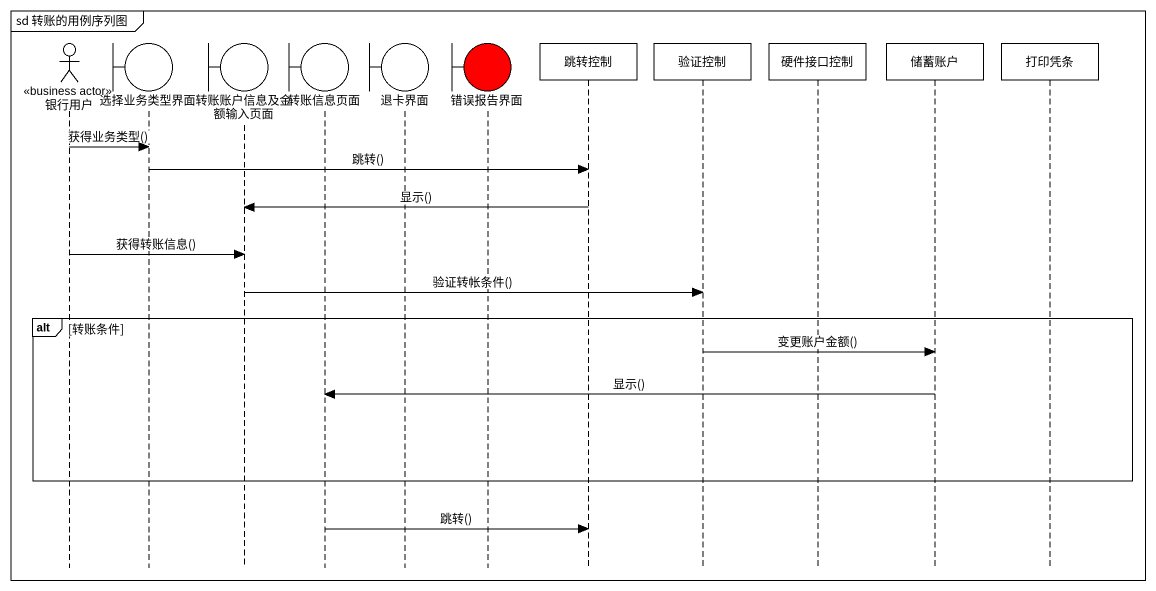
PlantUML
@startuml
mainframe sd 转账的用例序列图
hide footbox
actor 银行用户 <<business actor>>
boundary 选择业务类型界面
boundary 转账账户信息及金额输入页面
boundary 转账信息页面
boundary 退卡界面
boundary 错误报告界面 #FF0000
participant 跳转控制
participant 验证控制
participant 硬件接口控制
participant 储蓄账户
participant 打印凭条

银行用户 -> 选择业务类型界面 : 获得业务类型()
选择业务类型界面 -> 跳转控制 : 跳转()
跳转控制 -> 转账账户信息及金额输入页面 : 显示()
银行用户 -> 转账账户信息及金额输入页面 : 获得转账信息()
转账账户信息及金额输入页面 -> 验证控制 : 验证转帐条件()
alt 转账条件
  验证控制 -> 储蓄账户 : 变更账户金额()
  储蓄账户 -> 转账信息页面 : 显示()
end
转账信息页面 -> 跳转控制 : 跳转()
@enduml
